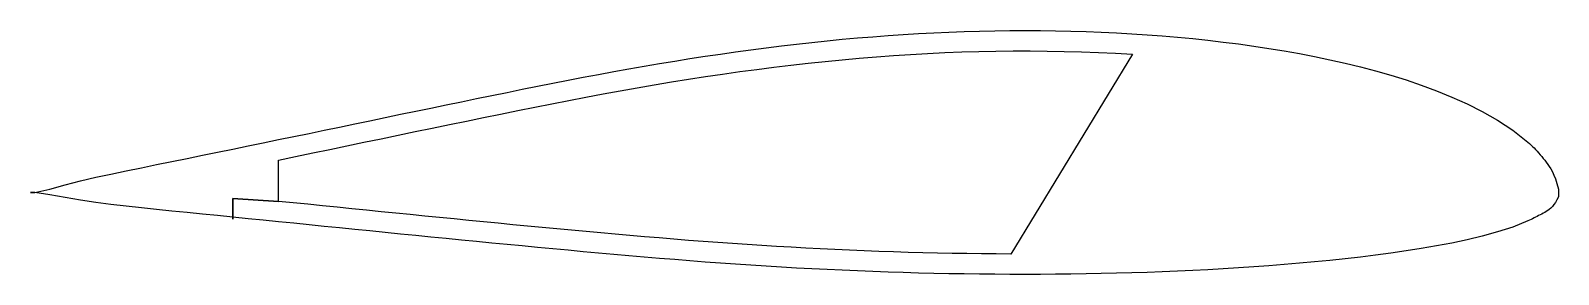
# Model space of a CAD drawing. Extents: x -15.5 to 5.1, y -1.1 to 2.2.
import ezdxf

# ---------------------------------------------------------------- set-up
doc = ezdxf.new("R2010")
doc.units = 0
doc.layers.get('0').update_dxf_attribs({"linetype": 'CONTINUOUS'})

msp = doc.modelspace()

# ---------------------------------------------------------------- linework, layer by layer
msp.add_lwpolyline([(-15.47048, 0), (-15.414, 0), (-15.20848, 0.04702), (-15.00296, 0.1029), (-14.79744, 0.15628), (-14.59192, 0.2048), (-14.3864, 0.24961), (-14.18088, 0.29272), (-13.97536, 0.335), (-13.76984, 0.37698), (-13.56432, 0.41882), (-13.3588, 0.46065), (-13.15328, 0.50251), (-12.94776, 0.54446), (-12.74224, 0.58652), (-12.74224, 0.58652), (-12.74224, 0.58652), (-12.53672, 0.62868), (-12.3312, 0.67094), (-12.12568, 0.7133), (-11.92016, 0.75576), (-11.71464, 0.79832), (-11.50912, 0.84096), (-11.3036, 0.88367), (-11.09808, 0.92644), (-10.89256, 0.96923), (-10.68704, 1.01201), (-10.48152, 1.05477), (-10.276, 1.09746), (-10.07048, 1.14007), (-9.86496, 1.18257), (-9.65944, 1.22493), (-9.45392, 1.26711), (-9.2484, 1.30908), (-9.04288, 1.35079), (-8.83736, 1.39221), (-8.63184, 1.43328), (-8.42632, 1.47397), (-8.2208, 1.51423), (-8.01528, 1.55395), (-7.80976, 1.59297), (-7.60424, 1.63116), (-7.39872, 1.66839), (-7.1932, 1.70459), (-6.98768, 1.73968), (-6.78216, 1.7736), (-6.57664, 1.80633), (-6.37112, 1.83791), (-6.1656, 1.86839), (-5.96008, 1.89779), (-5.75456, 1.92607), (-5.54904, 1.95311), (-5.34352, 1.97883), (-5.138, 2.00315), (-4.93248, 2.02601), (-4.72696, 2.04739), (-4.52144, 2.06725), (-4.31592, 2.08558), (-4.1104, 2.10244), (-3.90488, 2.11784), (-3.69936, 2.13182), (-3.49384, 2.1443), (-3.28832, 2.1552), (-3.0828, 2.16443), (-2.87728, 2.17193), (-2.67176, 2.17774), (-2.46624, 2.18188), (-2.26072, 2.18437), (-2.0552, 2.1852), (-1.84968, 2.18436), (-1.64416, 2.18182), (-1.43864, 2.17755), (-1.23312, 2.17147), (-1.0276, 2.16353), (-0.82208, 2.15368), (-0.61656, 2.14193), (-0.41104, 2.12829), (-0.20552, 2.11276), (0, 2.09526), (0.20552, 2.07571), (0.41104, 2.05401), (0.61656, 2.03008), (0.82208, 2.00386), (1.0276, 1.97526), (1.23312, 1.94416), (1.43864, 1.91041), (1.64416, 1.87386), (1.84968, 1.83426), (2.0552, 1.79138), (2.26072, 1.74498), (2.46624, 1.6948), (2.67176, 1.64057), (2.87728, 1.58185), (3.0828, 1.5181), (3.28832, 1.44853), (3.49384, 1.3722), (3.69936, 1.28823), (3.90488, 1.19574), (4.1104, 1.09262), (4.31592, 0.97548), (4.52144, 0.83915), (4.72696, 0.67771), (4.74751, 0.65942), (4.76806, 0.64051), (4.78861, 0.6209), (4.80917, 0.60052), (4.82972, 0.57932), (4.85027, 0.55722), (4.87082, 0.53423), (4.89137, 0.51038), (4.91193, 0.48571), (4.93248, 0.46025), (4.95303, 0.43405), (4.97358, 0.40713), (4.99413, 0.37947), (5.01469, 0.35012), (5.03524, 0.31743), (5.05579, 0.27973), (5.07634, 0.23534), (5.09689, 0.18262), (5.11745, 0.11989), (5.138, 0.04548), (5.138, -0.05925), (5.11745, -0.09884), (5.09689, -0.13315), (5.07634, -0.1627), (5.05579, -0.18804), (5.03524, -0.20969), (5.01469, -0.22817), (4.99413, -0.244), (4.97358, -0.25773), (4.95303, -0.26987), (4.93248, -0.28095), (4.91193, -0.29151), (4.89137, -0.30199), (4.87082, -0.31251), (4.85027, -0.32303), (4.82972, -0.33351), (4.80917, -0.34391), (4.78861, -0.3542), (4.76806, -0.36435), (4.74751, -0.37431), (4.72696, -0.38405), (4.52144, -0.46674), (4.31592, -0.53197), (4.1104, -0.58851), (3.90488, -0.63779), (3.69936, -0.68138), (3.49384, -0.72077), (3.28832, -0.75654), (3.0828, -0.78903), (2.87728, -0.81869), (2.67176, -0.84603), (2.46624, -0.87139), (2.26072, -0.89489), (2.0552, -0.91667), (1.84968, -0.93684), (1.64416, -0.95556), (1.43864, -0.97295), (1.23312, -0.98909), (1.0276, -1.00402), (0.82208, -1.01779), (0.61656, -1.03043), (0.41104, -1.04196), (0.20552, -1.05242), (0, -1.06184), (-0.20552, -1.07028), (-0.41104, -1.07778), (-0.61656, -1.08437), (-0.82208, -1.09008), (-1.0276, -1.09489), (-1.23312, -1.09882), (-1.43864, -1.10187), (-1.64416, -1.10404), (-1.84968, -1.10532), (-2.0552, -1.10573), (-2.26072, -1.1053), (-2.46624, -1.10409), (-2.67176, -1.10215), (-2.87728, -1.09949), (-3.0828, -1.09608), (-3.28832, -1.09188), (-3.49384, -1.08685), (-3.69936, -1.08098), (-3.90488, -1.07431), (-4.1104, -1.06686), (-4.31592, -1.05866), (-4.52144, -1.04974), (-4.72696, -1.04011), (-4.93248, -1.0298), (-5.138, -1.01881), (-5.34352, -1.00714), (-5.54904, -0.99476), (-5.75456, -0.98165), (-5.96008, -0.96779), (-6.1656, -0.9532), (-6.37112, -0.93796), (-6.57664, -0.92209), (-6.78216, -0.90566), (-6.98768, -0.88873), (-7.1932, -0.87138), (-7.39872, -0.85367), (-7.60424, -0.83566), (-7.80976, -0.81737), (-8.01528, -0.79878), (-8.2208, -0.7799), (-8.42632, -0.76073), (-8.63184, -0.74131), (-8.83736, -0.72169), (-9.04288, -0.7019), (-9.2484, -0.68198), (-9.45392, -0.66192), (-9.65944, -0.64173), (-9.86496, -0.62141), (-10.07048, -0.60098), (-10.276, -0.58047), (-10.48152, -0.55992), (-10.68704, -0.53934), (-10.89256, -0.51875), (-11.09808, -0.49813), (-11.3036, -0.47748), (-11.50912, -0.45681), (-11.71464, -0.43613), (-11.92016, -0.41545), (-12.12568, -0.39477), (-12.3312, -0.3741), (-12.53672, -0.35343), (-12.74224, -0.33277), (-12.74224, -0.33277), (-12.74224, -0.35777), (-12.74224, -0.08277), (-12.12568, -0.11977), (-12.12568, 0.4383), (-11.89529, 0.48591), (-11.6649, 0.53363), (-11.43451, 0.58146), (-11.20412, 0.62937), (-10.97373, 0.67733), (-10.74334, 0.7253), (-10.51295, 0.77323), (-10.28256, 0.8211), (-10.05217, 0.86886), (-9.82178, 0.91648), (-9.59139, 0.96392), (-9.361, 1.01112), (-9.13061, 1.05802), (-8.90022, 1.10457), (-8.66983, 1.15072), (-8.43944, 1.19639), (-8.20905, 1.24152), (-7.97866, 1.28596), (-7.74827, 1.32949), (-7.51788, 1.37193), (-7.28749, 1.41312), (-7.0571, 1.45296), (-6.82671, 1.49135), (-6.59632, 1.52825), (-6.36593, 1.5637), (-6.13554, 1.59776), (-5.90515, 1.63047), (-5.67476, 1.66173), (-5.44437, 1.69139), (-5.21398, 1.71934), (-4.98359, 1.74548), (-4.7532, 1.76976), (-4.52281, 1.79214), (-4.29242, 1.8126), (-4.06203, 1.83121), (-3.83164, 1.84801), (-3.60125, 1.86299), (-3.37086, 1.87605), (-3.14047, 1.88704), (-2.91008, 1.89588), (-2.67969, 1.90258), (-2.4493, 1.90718), (-2.21891, 1.90971), (-1.98852, 1.91015), (-1.75813, 1.90848), (-1.52774, 1.90466), (-1.29735, 1.89861), (-1.06696, 1.89025), (-0.83657, 1.87949), (-0.60618, 1.86634), (-2.25034, -0.83036), (-2.44785, -0.82925), (-2.64535, -0.82746), (-2.84286, -0.825), (-3.04037, -0.82186), (-3.23787, -0.818), (-3.43538, -0.81338), (-3.63289, -0.80798), (-3.83039, -0.80183), (-4.0279, -0.79495), (-4.22541, -0.78738), (-4.42291, -0.77912), (-4.62042, -0.7702), (-4.81793, -0.76064), (-5.01543, -0.75045), (-5.21294, -0.73964), (-5.41045, -0.72819), (-5.60795, -0.71608), (-5.80546, -0.70329), (-6.00297, -0.68981), (-6.20047, -0.67567), (-6.39798, -0.66092), (-6.59549, -0.64561), (-6.79299, -0.62978), (-6.9905, -0.6135), (-7.18801, -0.59682), (-7.38551, -0.57982), (-7.58302, -0.56253), (-7.78053, -0.54499), (-7.97804, -0.52717), (-8.17554, -0.50908), (-8.37305, -0.49073), (-8.57056, -0.47213), (-8.76806, -0.45333), (-8.96557, -0.43436), (-9.16308, -0.41527), (-9.36058, -0.39604), (-9.55809, -0.3767), (-9.7556, -0.35723), (-9.9531, -0.33765), (-10.15061, -0.31799), (-10.34812, -0.29826), (-10.54562, -0.2785), (-10.74313, -0.25872), (-10.94064, -0.23893), (-11.13814, -0.2191), (-11.33565, -0.19926), (-11.53316, -0.17939), (-11.73066, -0.15951), (-11.92817, -0.13964), (-12.12568, -0.11977), (-12.74224, -0.08277), (-12.74224, -0.35777), (-12.74224, -0.33277), (-12.74224, -0.33277), (-12.94776, -0.31212), (-13.15328, -0.29148), (-13.3588, -0.27077), (-13.56432, -0.24986), (-13.76984, -0.22864), (-13.97536, -0.20698), (-14.18088, -0.18471), (-14.3864, -0.16121), (-14.59192, -0.13545), (-14.79744, -0.10525), (-15.00296, -0.06946), (-15.20848, -0.03048), (-15.414, 0), (-15.47048, 0)], close=True)

doc.saveas('drawing.dxf')
